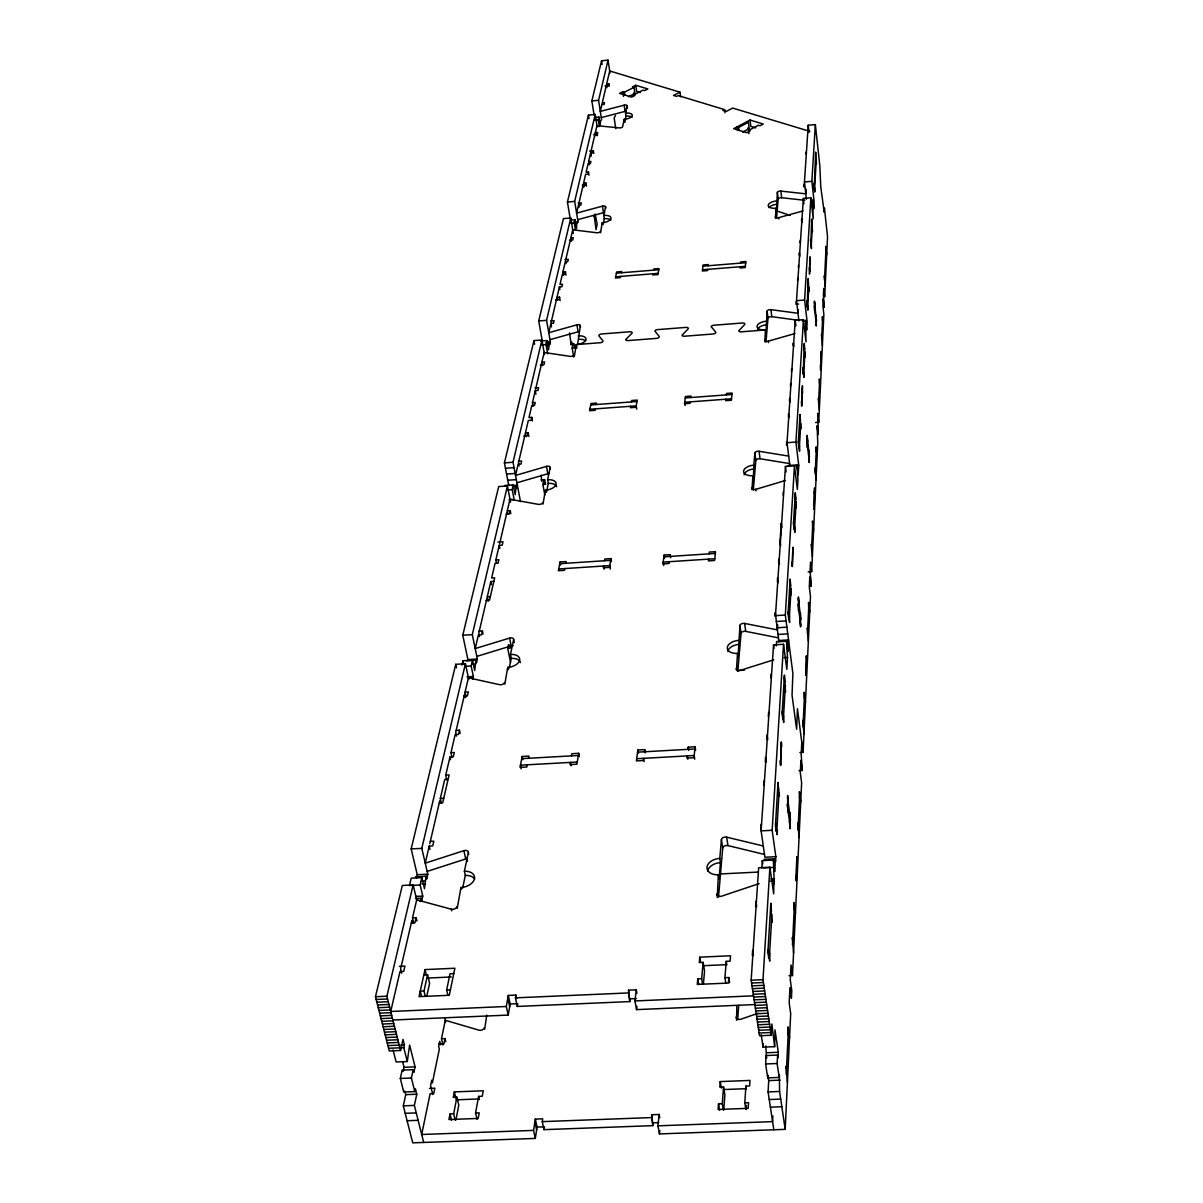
<?xml version="1.0" encoding="UTF-8"?>
<svg xmlns="http://www.w3.org/2000/svg" width="1203" height="1203" viewBox="0 0 1203 1203"><rect width="100%" height="100%" fill="white"/><g stroke="black" fill="none" stroke-linecap="round" stroke-linejoin="round"><path stroke-width="1.5" d="M820.386 365.141C820.867 387.757 821.529 322.073 820.762 368.434M813.694 504.162C814.19 529.004 815.108 454.042 814.115 507.651M810.326 261.246C809.845 239.848 808.957 302.224 809.935 257.803M805.649 671.364L805.995 675.5L806.491 655.725L806.115 675.048M801.439 401.2C801.905 425.11 803.168 353.216 801.875 404.87M795.784 876.265L796.175 880.791L796.822 856.822L796.311 880.16M791.89 562.282L792.251 566.538L792.882 547.23L792.386 566.177M781.77 746.597L781.364 741.935L780.536 765.484L781.213 742.492M404.825 1091.046L405.742 1094.64L403.306 1105.843L412.734 1142.85L535.305 1138.414L533.546 1130.399L535.32 1119.091L542.703 1118.82L542.267 1121.632L544.012 1129.647L652.853 1125.647L651.65 1114.76L659.124 1114.474L657.951 1125.828L659.439 1133.918L785.198 1129.361L790.687 1013.618L789.183 1002.971L789.92 987.603L791.424 998.219L791.785 990.61L790.281 979.994L791.018 964.956L792.491 975.528L788.957 975.693M792.491 975.528L801.634 782.762L800.311 772.657L800.912 760.386L802.221 770.476L799.018 770.642M802.221 770.476L801.198 754.326L801.784 742.296M799.92 752.507L803.078 752.326L810.476 596.493L809.303 586.914L809.784 576.914L810.957 586.462L811.183 581.485L810.025 571.951L810.506 562.117L811.649 571.605L808.205 571.831M811.649 571.605L817.754 443.02L817.108 425.636L818.145 434.674L818.341 430.524L817.694 413.321L818.732 422.313L815.589 422.539M818.732 422.313L823.86 314.404L822.897 305.818L823.243 298.78L824.19 307.336L823.408 295.291L823.739 288.359L824.687 296.885L827.544 236.78L824.416 208.044L824.205 212.239L820.762 186.856L819.829 165.834L815.348 124.616L808.236 125.232L804.446 181.939L806.401 199.247M786.236 1074.444L788.401 1029.557M792.476 945.017L794.386 905.167M798.01 829.859L799.724 794.236M802.987 726.717L804.521 694.687M807.454 633.801L808.852 604.838M811.499 549.666L812.777 523.365M815.183 473.125L816.341 449.125M818.551 403.2L819.619 381.216M821.649 339.066L822.611 318.855M824.491 280.028L826.01 248.419M761.213 1034.76L763.078 1047.136L774.657 1046.67L774.988 1029.888L778.281 1052.279L777.995 1057.873L777.589 1055.076L766.1 1055.542L765.619 1063.963L767.725 1077.873L779.198 1077.422L779.349 1074.61L779.589 1091.482L785.198 1129.361M789.439 821.183L790.04 828.747L789.92 812.266L789.8 814.491M800.04 620.086L800.581 626.913L800.416 612.898L800.326 614.688M808.672 456.283L809.168 462.523L808.987 450.373L808.912 451.847M815.845 320.284L816.296 326.013L816.1 315.336L816.04 316.569M779.198 1077.422L777.138 1063.512L777.589 1055.076M787.875 809.619L787.754 811.86L787.634 795.378L788.236 802.942M798.672 609.169L798.566 610.974L798.416 596.959L798.957 603.786M807.454 445.982L807.378 447.456L807.198 435.321L807.694 441.546M814.747 310.554L814.672 311.788L814.491 301.111L814.942 306.84M772.882 1116.008L772.582 1121.632L657.951 1125.828M767.725 1077.873L767.875 1075.046L768.717 1080.58L768.085 1091.933L773.815 1129.767M770.161 881.152L773.86 880.972L773.679 893.844L769.89 867.198L758.657 867.769L751.153 980.204L759.559 1035.738L771.243 1035.257L771.875 1024.024L774.657 1046.67M765.815 1045.858L766.522 1058.324L766.1 1055.542M773.86 880.972L774.266 883.799L773.394 860.085L762.326 860.641L761.845 868.04M776.326 645.936L776.612 641.53L786.476 640.928L787.514 657.485L786.822 669.394L783.529 644.297L773.544 644.898L761.123 830.867L764.897 857.243L775.845 856.701L772.146 830.296L783.529 644.297M788.085 465.561L796.972 464.929L797.92 479.756L797.348 489.441L794.461 465.817L785.318 615.034L792.897 673.59L792.04 695.139L796.612 729.198L797.439 708.687L803.078 752.326M802.356 320.75L805.604 320.494L805.995 341.938L803.409 319.682L795.213 320.329L787.033 442.704L789.935 466.087M763.078 1047.136L763.273 1043.783M768.897 955.377L768.732 958.069L767.89 952.295L770.822 903.227L771.484 911.513M776.356 829.062L776.221 831.438L775.439 825.829L778.025 782.431L778.657 790.266M782.988 717.063L782.852 719.183L782.13 713.725L784.431 675.078L785.018 682.507M788.897 617.094L788.777 618.989L788.1 613.695L790.16 579.049L790.717 586.102M794.206 527.29L794.1 529.004L793.454 523.876L795.318 492.644L795.86 499.365M799.003 446.208L798.897 447.742L798.296 442.764L799.995 414.479L800.491 420.885M803.348 372.599L803.258 374.013L804.236 343.426L804.702 349.562M807.318 305.517L807.243 306.795L808.1 278.555L808.551 284.449M810.942 244.089L810.867 245.262L811.649 219.111L812.085 224.75M814.281 187.653L814.22 188.736L815.649 152.104L816.416 163.909L816.175 161.728M769.318 958.265L771.89 914.37M764.176 859.303L775.168 858.762L774.988 871.393L773.394 860.085M776.747 831.859L779.033 793.033M783.348 719.785L785.379 685.199M778.176 641.74L787.965 641.139L787.86 651.59L786.476 640.928M789.228 619.725L791.063 588.718M794.521 529.861L796.16 501.892M799.288 448.689L800.792 423.351M803.634 375.02L804.987 351.953M807.589 307.848L808.822 286.765M811.198 246.359L812.341 227.006M814.521 189.863L816.296 159.653M775.845 856.701L775.559 861.574L775.168 858.762M777.409 829.92L777.138 834.656L775.574 823.453M803.409 319.682L795.92 442.057L798.762 465.471L798.206 474.974L796.972 464.929M771.243 1035.257L763.003 979.693L769.89 867.198M805.604 320.494L806.702 329.953L807.153 322.073L804.612 300.028L810.867 197.848L803.348 198.48L796.521 300.66L798.897 320.855M810.867 197.848L813.198 218.826L812.807 199.818L813.799 208.736L814.175 202.104L811.875 181.307L815.348 124.616M745.815 1109.331L744.792 1102.85L745.89 1086.098L749.619 1085.963L749.98 1080.429L720.251 1081.587L719.83 1087.106L723.544 1086.956L724.868 1095.031L723.755 1109.918M746.191 1109.076L746.446 1105.362M777.709 624.763L777.364 629.891L744.612 623.44A3.263 1.88 -7.9 0 0 739.935 625.47L738.086 657.439L737.514 653.44A11.007 6.436 -8 0 1 727.289 647.575A11.007 6.436 -8 0 1 738.642 640.387M798.251 309.577L798.01 313.276L770.943 309.667A2.692 1.278 -7.2 0 0 767.123 311.141L765.935 333.502M806.1 189.142L805.784 193.833L780.897 191.097A2.466 1.083 -7.1 0 0 777.379 192.39L776.416 211.638L776.01 208.284A8.316 3.654 -7.2 0 1 768.191 205.262A8.316 3.654 -7.2 0 1 776.657 200.886M752.281 955.678L752.642 950.31M755.574 906.521L755.92 901.378L756.687 906.521M760.777 828.957L761.093 824.205M763.694 785.469L763.995 780.927M765.273 761.845L765.574 757.409L766.266 762.371M766.792 739.153L767.093 734.822M768.311 716.627L768.582 712.402M770.897 677.906L771.168 673.86M775.018 616.402L775.273 612.613L778.912 641.605M777.349 581.696L777.589 578.057L778.206 582.748M778.612 562.763L778.852 559.2L779.454 563.876M779.845 544.538L781.288 522.989L781.875 527.606M783.153 495.11L783.364 491.832M786.491 445.14L786.702 442.057M788.401 416.794L788.597 413.817L789.048 417.516M789.439 401.291L789.634 398.373L790.085 402.043M790.446 386.328L790.627 383.471M791.439 371.426L791.619 368.614M793.168 345.622L793.348 342.9L793.769 346.479M796.115 301.652L795.935 304.224L798.612 304.013M797.529 280.63L797.694 278.149M798.386 267.698L798.551 265.262M799.228 255.201L799.394 252.81L799.784 256.239M800.055 242.72L800.221 240.374M801.514 221.081L801.664 218.796L802.055 222.179M803.845 186.224L803.995 184.059L804.371 187.382M806.01 153.954L806.145 151.894M798.762 465.471L785.454 466.448L775.484 615.65L785.318 615.034M766.386 337.051L765.484 329.953L741.349 331.817A2.722 1.308 -7.6 0 1 738.792 330.78L744.507 324.705A2.707 1.293 -7.6 0 0 742.266 323.021L713.996 325.216A2.707 1.293 -7.9 0 0 711.168 326.66L715.59 331.923A2.707 1.293 -7.9 0 1 712.943 334.013L684.582 336.208A2.707 1.293 -8.3 0 1 682.071 335.171L687.981 329.096A2.692 1.278 -8.2 0 0 687.755 327.697L687.093 327.472A2.692 1.278 -8.2 0 0 685.83 327.411L657.71 329.592A2.692 1.278 -8.6 0 0 654.868 331.036L659.049 336.314A2.707 1.293 -8.6 0 1 658.402 337.787L657.65 338.118A2.707 1.293 -8.6 0 1 656.327 338.389L628.131 340.569A2.692 1.293 -8.9 0 1 626.868 340.509L626.222 340.284A2.692 1.293 -8.9 0 1 625.695 339.532L631.77 333.472A2.692 1.278 -8.9 0 0 631.62 332.058L630.973 331.833A2.692 1.278 -8.9 0 0 629.71 331.772L601.756 333.953A2.677 1.278 -9.2 0 0 600.447 334.208L599.696 334.539A2.677 1.278 -9.2 0 0 599.004 336.013L602.823 340.66A2.692 1.278 -9.3 0 1 602.117 342.133L601.365 342.479A2.692 1.278 -9.3 0 1 600.056 342.735L576.312 344.569L574.372 356.268M736.552 1020.219L736.853 1005.858M737.695 1019.618L738.717 1005.257M723.349 1110.158L722.281 1103.692L723.544 1086.956M722.281 1103.692L718.522 1103.828L718.086 1109.467L748.191 1108.339L748.552 1102.7L744.792 1102.85M724.943 977.708L728.838 977.543L728.401 983.062L697.274 984.415L697.785 978.911L701.665 978.746L703.138 962.385L699.289 962.565L699.785 957.167L730.522 955.768L730.101 961.167L726.251 961.347L724.943 977.708L725.77 982.926M717.244 897.468L718.371 874.837A12.361 8.12 -8.9 0 1 706.988 867.213A12.361 8.12 -8.9 0 1 719.8 858.386L721.424 839.634A3.654 2.376 -8.7 0 1 726.672 837.168L763.288 845.98M736.431 670.266L737.514 653.44M752.01 489.621L752.883 475.756A9.94 5.233 -7.5 0 1 743.604 471.14A9.94 5.233 -7.5 0 1 753.8 465.155L754.852 453.005A2.947 1.534 -7.4 0 1 759.063 451.29L788.702 456.102M764.777 341.667L765.484 329.953M775.424 218.239L776.01 208.284M719.8 858.386L720.447 862.626L719.033 879.077L718.371 874.837M753.8 465.155L753.379 479.531L752.883 475.756M718.522 897.122L722.717 848.04L721.424 839.634M737.815 671.289L741.048 633.41L739.935 625.47M753.304 490.117L755.83 460.478L754.852 453.005M765.935 342.208L767.995 318.178L767.123 311.141M776.521 218.344L778.176 199.021L777.379 192.39M703.409 983.768L704.552 971.032L703.138 962.385M659.439 1133.918L659.8 1130.504M687.981 749.349L688.221 747.168L695.108 746.777L693.966 757.725L687.033 758.101L687.274 755.905L687.8 759.183M652.853 1125.647L651.65 1114.76M708.582 559.124L708.387 560.884L714.597 560.478L715.514 551.681L709.334 552.087L709.138 553.846M725.875 399.231L725.725 400.674L731.364 400.268L732.116 393.035L726.507 393.456L726.341 394.9M740.221 266.75L740.086 267.968L745.243 267.547L745.875 261.502L740.732 261.923L740.612 263.126M754.837 1004.565L636.537 1009.618L634.943 1000.941L636.282 989.843L628.552 990.174L629.816 1001.588L517.29 1006.445L515.425 997.858L515.922 995.092L508.283 995.437L506.298 1006.49L508.192 1015.091L392.855 1020.009M636.537 1009.618L636.943 1006.264M629.816 1001.588L628.552 990.174M644.432 751.785L644.718 749.604L637.876 749.995L636.402 760.913L643.289 760.537L643.575 758.341L644.146 761.604M669.349 561.696L669.109 563.455L662.928 563.861L664.116 555.079L670.266 554.673L670.748 557.756M670.041 556.418L670.266 554.673M690.281 401.862L690.101 403.306L684.492 403.727L685.454 396.494L691.048 396.088L690.853 397.531M707.65 269.382L707.484 270.585L702.357 271.006L703.169 264.961L708.281 264.555L708.116 265.758M446.539 779.905L445.742 775.108L449.967 756.973L453.32 756.792L454.313 752.492L450.975 752.672L452.027 757.499M544.012 1129.647L544.448 1126.82L537.079 1127.091L535.305 1138.414M571.53 755.86L571.906 753.695L578.703 753.304L576.899 764.221L570.057 764.597L570.433 762.401L571.049 765.664M604.523 560.748L604.823 559.004L610.944 558.598L609.485 567.38L603.335 567.786L603.635 566.011L604.162 569.094M630.643 406.268L630.402 407.712L635.981 407.306L637.169 400.088L631.62 400.494L631.38 401.937M653.049 273.788L652.838 274.991L657.951 274.585L658.943 268.54L653.861 268.946L653.65 270.149M517.29 1006.445L517.771 1003.678L510.162 1004.009L508.192 1015.091M477.065 1119.361L475.561 1112.986L478.629 1096.399L482.253 1096.249L483.26 1090.775L454.343 1091.903L453.275 1097.377L456.884 1097.226L458.794 1105.166L455.937 1119.918M484.719 1029.182L486.719 1015.106M527.26 764.807L526.839 767.003L520.027 767.379L522.147 756.476L528.929 756.101L528.508 758.266M564.824 568.568L564.493 570.327L558.372 570.733L560.087 561.951L566.177 561.545L565.831 563.305M595.395 408.87L595.124 410.328L589.56 410.734L590.974 403.516L596.508 403.095L596.237 404.539M620.763 276.389L620.537 277.592L615.44 278.013L616.628 271.968L621.695 271.547L621.455 272.765M455.2 1120.173L453.666 1113.813L456.884 1097.226M453.666 1113.813L450.027 1113.948L448.93 1119.527L478.192 1118.429L479.215 1112.85L475.561 1112.986M442.99 1045.001L441.486 1038.73L445.005 1038.595L443.937 1043.798L438.659 1044.009M441.486 1038.73L445.305 1020.279L479.005 1030.189A3.624 2.481 -15.5 0 0 484.358 1027.618M447.847 995.107L446.644 989.994L450.027 973.768L453.772 973.603M423.712 1142.459L414.373 1105.422L416.764 1094.219L415.411 1088.805L414.809 1091.602L403.757 1092.023L400.313 1078.444L402.148 1070.114L413.2 1069.678L413.877 1072.399L415.08 1066.881L409.621 1044.986L407.276 1061.542L396.133 1061.993L393.065 1049.903M457.26 908.325L460.929 887.558A12.286 7.85 -14.2 0 0 474.463 878.807A12.286 7.85 -14.2 0 0 464.403 871.228L468.358 852.596A3.639 2.286 -13.9 0 0 463.892 850.671L425.245 863.152L429.215 846.085L432.719 845.904L433.817 841.198L430.313 841.378M504.809 684.146L507.711 667.394A10.917 6.271 -11.8 0 0 519.636 660.267A10.917 6.271 -11.8 0 0 510.478 654.402L513.636 639.545A3.233 1.835 -11.6 0 0 509.591 638.086L475.2 648.582L478.388 634.958L481.516 634.763L482.388 630.989L478.809 631.214M543.019 504.072L545.365 490.253A9.835 5.113 -10.4 0 0 556.027 484.283A9.835 5.113 -10.4 0 0 547.606 479.666L550.192 467.546A2.917 1.504 -10.3 0 0 546.493 466.403L515.531 475.426L518.117 464.283L520.974 464.087L521.681 461.005L518.433 461.23M578.177 335.832A8.962 4.256 -9.5 0 1 585.996 339.231A8.962 4.256 -9.5 0 1 577.605 344.479L580.312 325.757A2.662 1.248 -9.5 0 0 576.914 324.855L548.748 332.72L550.914 323.457L553.515 323.246L554.102 320.69L550.643 320.96M600.583 232.75L602.192 222.796A8.226 3.594 -9 0 0 610.989 218.42A8.226 3.594 -9 0 0 603.771 215.382L605.575 206.871A2.451 1.053 -8.9 0 0 602.432 206.149L576.613 213.111L578.432 205.277L580.823 205.066L581.335 202.901L578.132 203.172M602.733 102.781L604.507 102.631L604.071 104.481L601.846 104.691L600.297 111.398L624.131 105.172A2.256 0.902 -8.6 0 1 627.064 105.759L625.515 113.037A7.609 3.068 -8.6 0 1 632.252 115.548A7.609 3.068 -8.6 0 1 624.177 119.383L622.613 126.736A2.301 0.932 -8.6 0 1 619.244 127.909L596.959 125.668L595.35 132.601L595.846 135.744M462.644 888.1L465.32 875.393L464.403 871.228M509.2 668.086L511.26 658.342L510.478 654.402M546.418 492.207L548.282 483.365L547.606 479.666M603.034 224.63L604.297 218.675L603.771 215.382M624.643 122.511L625.996 116.15L625.515 113.037M573.696 356.99L572.177 348.118L574.673 347.923L575.199 345.426M571.831 341.863L571.154 344.96L569.575 332.93M510.568 662.507L507.711 648.252L508.478 644.658M544.839 495.14L542.884 484.493L543.846 480.042L544.493 483.576M572.177 348.118L572.974 344.374M426.854 995.904L429.606 983.272L427.576 974.776L423.832 974.941M541.185 475.185L541.711 481.335M414.809 1091.602L411.396 1077.993L413.2 1069.678M593.921 216.435L594.147 215.382L596.041 229.683L597.184 224.39L595.124 214.029M425.245 996.099L424.012 990.986L427.576 974.776M425.02 969.588L419.035 996.625L449.275 995.287L454.884 968.25L425.02 969.588L426.238 974.686M403.14 1071.452L404.058 1067.317L402.779 1062.279M615.47 115.458L614.162 118.014L615.786 128.631M407.276 1061.542L403.802 1047.708L404.419 1044.941L403.02 1039.392L400.539 1050.49L389.291 1050.956L375.456 996.716L402.328 885.468L413.155 884.927L416.87 900.551M420.163 885.017L409.456 885.543L411.2 878.205L421.862 877.679L420.163 885.017L422.764 896.085L421.636 901.017L420.975 898.25L415.621 898.521M415.456 876.792L426.057 876.25L424.464 888.731L421.862 877.679M416.494 877.919L417.246 874.701L411.17 848.912L455.757 664.312L465.426 663.725L421.802 848.371L427.817 874.175L426.704 879.002L426.057 876.25M472.749 679.078L473.35 676.462L471.155 666.011L472.508 660.161L462.96 660.748L461.922 665.124M477.365 658.988L467.907 659.575L462.779 635.229L498.689 486.583L507.44 485.967L472.298 634.628L477.365 658.988L476.478 662.838L475.937 660.252L466.448 660.823M542.222 340.78L538.703 320.945L563.425 218.615L570.763 217.999L546.568 320.329L550.372 341.983L549.771 344.599L549.365 342.284L546.222 342.524M570.267 219.051L567.44 202.014L588.432 115.097L595.214 114.496L574.673 201.397L578.041 221.848L576.658 224.089L576.508 228.51L575.064 219.743L571.425 220.044M413.712 922.881L412.509 917.859L416.133 917.678L414.96 922.761L411.321 922.942M456.163 730.416L459.456 730.221L458.493 734.431L455.17 734.612L450.975 752.672M507.846 513.846L507.275 510.854L510.207 510.658L509.44 513.937L506.102 514.162M526.072 436.629L525.41 433.005L528.192 432.809L527.515 435.787L523.786 436.057M533.109 406.268L532.463 402.689L535.2 402.479L534.538 405.351L531.801 405.546L528.989 417.576L531.756 417.381L531.094 420.298L528.312 420.494L525.41 433.005M557.455 300.103L556.989 297.367L559.545 297.171L558.974 299.652L555.56 299.923M563.47 275.367L562.899 271.983L565.41 271.788L564.854 274.179L562.342 274.389L559.996 284.464L562.523 284.254L561.966 286.705L559.425 286.9L556.989 297.367M584.102 186.405L583.575 183.187L585.936 182.976L585.44 185.082L582.297 185.352M589.109 164.826L588.598 161.623L590.914 161.428L590.447 163.473L588.117 163.668L586.117 172.24L588.462 172.029L587.981 174.104L585.635 174.3L583.575 183.187M589.681 151.157L593.365 150.826L592.899 152.841L590.598 153.037L588.598 161.623M597.365 135.608L597.62 132.405L595.35 132.601M607.034 86.481L606.658 84.03L608.838 83.834L608.432 85.639L604.929 85.954M420.208 901.558L420.975 898.25M472.508 660.161L474.704 670.597L475.937 660.252M512.764 486.162L516.192 485.922L515.2 494.704L513.335 484.869L504.689 485.471M549.365 342.284L548.568 349.862L546.929 340.569L540.613 341.066M412.509 917.859L416.704 899.844L451.305 909.197A3.729 2.421 -14.7 0 0 456.869 906.641M429.772 843.724L439.787 800.702M441.411 803.333L440.313 798.446L444.719 779.514L448.117 779.318M466.087 696.853L465.08 692.101L468.403 677.8L499.576 684.672A3.308 1.925 -12 0 0 504.493 682.567M486.854 598.598L478.824 633.079L479.531 636.522M488.207 601.395L487.275 596.778L490.809 581.56L493.862 581.35M496.448 562.959L495.847 559.921L499.245 545.32L502.237 545.124L503.019 541.726L497.922 542.072M499.651 543.621L506.899 512.493M507.275 510.854L509.982 499.23L538.327 504.358A2.977 1.564 -10.5 0 0 542.733 502.583M508.914 499.846L514.102 499.486L512.222 489.621L513.335 484.869M525.064 434.494L518.478 462.749L519.094 465.997M532.463 402.689L535.26 390.644L537.982 390.449L538.628 387.637L535.019 387.907M535.591 389.246L541.591 363.501M542.538 365.667L541.906 362.148L544.147 352.509L570.132 356.374A2.707 1.308 -9.6 0 0 574.132 354.855M547.651 353.832L546.012 344.524L546.929 340.569M551.215 322.178L556.703 298.615M562.899 271.983L565.245 261.893L567.741 261.683L568.282 259.337L564.974 259.607M570.568 239.066L565.515 260.705L566.027 263.698M571.38 241.247L570.823 237.923L572.718 229.803L596.718 232.75A2.496 1.098 -9 0 0 600.357 231.427M575.455 230.104L574.282 223.081L575.064 219.743M595.124 133.578L590.823 152.029L591.274 154.856M599.35 126.571L598.297 119.924L598.974 117.067L595.605 117.368M602.071 103.759L606.447 84.932L606.868 87.654M606.658 84.03L609.695 70.962L679.981 92.18L680.612 96.826M400.539 1050.49L386.87 996.219L413.155 884.927M520.508 501.711L513.034 462.268L541.921 339.998L533.952 340.614L504.418 462.884L508.689 485.185M598.974 117.067L600.267 125.368L600.387 121.398L601.575 119.668L598.568 100.315L608.056 60.15L601.56 60.751L591.861 100.917L594.071 114.992M742.687 132.089L749.213 128.631L748.416 122.255L746.777 121.759M748.507 130.48L758.311 125.277L759.965 125.789L763.228 124.059L750.04 120.044L733.695 128.661L746.883 132.736L750.161 130.992L748.507 130.48L748.898 133.683M737.379 130.119L736.973 126.932L738.612 127.443L748.416 122.255M724.988 112.766L724.582 109.623L722.958 110.465L726.176 111.443L732.657 108.075L809.86 131.368M679.981 92.18L673.53 95.458L676.627 96.39L678.251 95.578L724.582 109.623M628.477 96.751L634.943 93.503L634.041 87.353L632.537 86.887L635.755 85.278L647.876 88.962L644.643 90.586L643.124 90.12L633.395 95.007L634.913 95.473L631.665 97.112L619.575 93.383L622.823 91.759L624.327 92.21L634.041 87.353M758.101 1013.242L740.928 1019.197A3.639 2.571 -9.1 0 1 736.056 1017.031M759.093 883.619L721.725 896.13A3.759 2.496 -9 0 1 716.717 894.055M427.17 871.423L465.726 858.942A3.624 2.301 -14 0 1 467.471 858.656M773.709 659.815L740.687 670.221A3.338 1.985 -8 0 1 736.206 668.657M476.824 656.402L511.14 645.891A3.233 1.835 -11.6 0 1 513.2 645.665M751.815 488.117A3.007 1.609 -7.5 0 0 755.875 489.32L785.409 480.493M516.929 482.779L547.831 473.756A2.917 1.504 -10.3 0 1 549.23 473.531M764.597 340.238A2.737 1.323 -7.3 0 0 768.296 341.171L794.942 333.562M549.982 339.667L578.087 331.787A2.662 1.248 -9.5 0 1 579.365 331.592M775.273 216.901A2.511 1.113 -7.1 0 0 778.672 217.638L802.972 210.961M577.681 219.668L603.47 212.705A2.436 1.068 -8.9 0 1 604.643 212.525M601.259 117.608L625.064 111.383A2.256 0.902 -8.6 0 1 626.161 111.202M591.861 100.917L598.568 100.315M594.929 120.225L598.297 119.924M593.53 134.676L597.169 134.36M567.44 202.014L574.673 201.397M804.446 181.939L811.875 181.307M573.56 222.179L578.041 221.848M570.643 223.382L574.282 223.081M570.823 237.923L573.275 237.728L572.748 239.998L569.485 240.269M616.387 273.171L658.748 269.743M703.003 266.164L745.74 262.705M615.68 276.795L658.146 273.367M702.522 269.788L745.364 266.329M538.703 320.945L546.568 320.329M796.521 300.66L804.612 300.028M547.245 342.223L550.372 341.983M541.26 344.9L546.012 344.524M570.598 343.787L573.921 343.532L574.673 347.923M541.906 362.148L544.568 361.938L543.951 364.659L540.388 364.93M590.688 404.945L636.943 401.516M685.259 397.937L731.965 394.479M589.846 409.276L636.222 405.862L636.733 409.065M731.514 398.81L684.687 402.268L685.154 405.501M504.418 462.884L513.034 462.268M787.033 442.704L795.92 442.057M505.455 468.283L514.057 467.666M506.568 474.072L515.155 473.471M507.741 480.253L516.328 479.651M541.124 479.907L544.748 479.651L545.606 484.298L542.884 484.493M512.252 485.591L517.395 485.23L516.658 488.373L516.192 485.922M512.433 486.598L515.861 486.358M507.019 489.982L512.222 489.621M495.847 559.921L498.869 559.726L498.057 563.199L495.05 563.395L491.636 578.011L494.689 577.816L489.501 600.207L485.982 600.432M559.741 563.696L610.643 560.342M663.876 556.824L715.334 553.44M558.718 568.974L609.771 565.605L610.357 569.019M714.777 558.718L663.169 562.102L663.71 565.53M487.275 596.778L490.343 596.583M462.779 635.229L472.298 634.628M776.266 621.5L786.085 620.898M777.093 627.786L786.897 627.169M507.711 648.252L510.689 648.071L510.042 644.793M777.965 634.477L787.754 633.876M778.762 640.507L788.536 639.921L788.311 643.785L787.965 641.139M471.877 664.312L475.05 664.116M464.764 666.402L471.155 666.011M466.975 676.853L473.35 676.462M784.221 657.68L787.514 657.485M468.704 677.966L471.892 677.785M737.078 670.597L744.537 670.146M465.08 692.101L468.313 691.905L467.381 695.935L463.681 696.161M521.726 758.657L578.342 755.484M637.575 752.161L694.883 748.958M577.26 762.025L520.463 765.183L521.185 768.792M636.703 758.717L694.191 755.514L694.763 759.168M445.742 775.108L449.125 774.927L442.689 802.777L439.26 802.957M440.313 798.446L443.742 798.266M411.17 848.912L421.802 848.371M761.123 830.867L772.146 830.296M417.246 874.701L427.817 874.175M421.396 881.273L424.945 881.107M422.042 884.04L425.576 883.859M763.694 867.949L772.958 867.483M719.62 873.98L758.296 872.07M415.652 896.43L422.764 896.085M770.867 879.002L774.552 878.822M399.381 966.37L404.945 966.114L403.712 971.438L399.998 971.603L390.704 1011.482L506.298 1006.49M427.05 978.069L451.26 976.986M703.003 965.708L726.462 964.656M424.012 990.986L420.253 991.152L421.486 996.264M446.644 989.994L450.418 989.828M375.456 996.716L386.87 996.219M751.153 980.204L763.003 979.693M376.163 999.467L387.561 998.971M751.574 983.031L763.424 982.505M376.87 1002.219L388.253 1001.723M751.995 985.843L763.845 985.317M515.425 997.858L628.207 992.941M377.562 1004.956L388.945 1004.46M752.431 988.655L764.251 988.129M378.268 1007.693L389.637 1007.197M752.852 991.452L764.672 990.941M630.161 998.821L636.327 998.55M378.96 1010.43L390.313 1009.934M753.273 994.249L765.093 993.738M634.943 1000.941L753.514 995.828M379.652 1013.152L391.005 1012.67M753.695 997.046L765.499 996.535M380.343 1015.888L391.697 1015.392M754.131 999.843L765.92 999.332M381.05 1018.61L392.389 1018.114M754.552 1002.625L766.326 1002.129M381.742 1021.317L393.065 1020.836M754.973 1005.407L766.747 1004.911M382.434 1024.039L393.757 1023.558M755.394 1008.189L767.153 1007.693M383.125 1026.745L394.434 1026.264M755.815 1010.956L767.574 1010.46M383.817 1029.452L395.11 1028.971M756.236 1013.738L767.98 1013.242M384.494 1032.159L395.802 1031.678M756.642 1016.505L768.386 1016.009M385.186 1034.851L396.479 1034.369M757.063 1019.257L768.792 1018.776M385.877 1037.542L397.155 1037.076M757.484 1022.024L769.213 1021.527M386.569 1040.234L397.832 1039.768M757.905 1024.776L769.619 1024.279M387.246 1042.911L398.509 1042.445M758.311 1027.527L770.025 1027.031M387.937 1045.602L399.185 1045.136M400.689 1045.091L404.419 1044.941M758.732 1030.264L770.431 1029.783M388.614 1048.279L399.862 1047.813M759.153 1033.001L770.837 1032.52M400.073 1047.873L403.802 1047.708M404.058 1067.317L415.08 1066.881M766.852 1052.745L778.281 1052.279M400.313 1078.444L411.396 1077.993M765.619 1063.963L777.138 1063.512M429.456 1088.369L434.839 1088.159L433.727 1093.602L430.118 1093.738L421.697 1134.489L533.546 1130.399M405.742 1094.64L416.764 1094.219M768.717 1080.58L780.161 1080.144M456.238 1099.828L477.892 1098.986M723.439 1089.572L745.68 1088.715M403.306 1105.843L414.373 1105.422M768.085 1091.933L779.589 1091.482M405.2 1113.316L416.253 1112.895M769.228 1099.557L780.717 1099.121M407.095 1120.745L418.133 1120.324M770.386 1107.166L781.845 1106.73M542.267 1121.632L651.349 1117.587M653.154 1122.82L658.748 1122.61M778.176 199.021A2.466 1.083 -7.1 0 1 781.679 197.728L804.762 200.299M767.995 318.178A2.677 1.278 -7.2 0 1 771.815 316.69L798.837 320.344M755.83 460.478A2.947 1.534 -7.4 0 1 760.04 458.749L789.619 463.591M741.048 633.41A3.263 1.895 -7.9 0 1 745.725 631.364L778.416 637.861M722.717 848.04A3.654 2.376 -8.7 0 1 727.95 845.589L764.491 854.446M640.116 92.481L636.658 91.413L635.755 85.278M755.755 127.909L750.822 126.39L750.04 120.044M633.44 93.037L634.943 93.503M747.574 128.119L749.213 128.631M776.085 210.705L790.206 215.427M432.764 1094.444L430.599 1085.647L431.727 1080.234L432.373 1082.88L439.336 1049.166L438.704 1046.55L439.787 1041.317L440.629 1044.805M401.652 973.182L400.614 968.941L411.922 920.4L412.584 923.182M450.027 1113.948L451.561 1120.309M454.343 1091.903L455.862 1098.234M416.133 917.678L416.93 921.032M445.005 1038.595L445.757 1041.723M444.689 1017.678L445.681 1021.843M478.629 1096.399L479.365 1099.572M429.215 846.085L429.982 849.378M451.305 909.197L451.696 910.882M460.929 887.558L461.305 889.228M468.358 852.596L468.719 854.265M466.674 857.528L467.471 861.122M463.892 850.671L465.726 858.942M508.283 995.437L510.162 1004.009M535.32 1119.091L537.079 1127.091M507.786 998.189L509.666 1006.761M534.884 1121.903L536.628 1129.918M449.967 756.973L450.554 759.664M456.433 736.071L455.666 732.522L464.614 694.116L465.35 697.635M459.456 730.221L460.147 733.424M515.922 995.092L516.658 998.535M455.757 664.312L456.508 667.83M462.96 660.748L463.696 664.221M465.426 663.725L468.764 679.53M482.388 630.989L483.035 634.101M522.147 756.476L522.809 759.725M490.809 581.56L491.425 584.613M507.711 667.394L508.192 669.77M513.636 639.545L514.252 642.673M509.591 638.086L511.14 645.891M499.245 545.32L499.846 548.342M510.207 510.658L510.779 513.636M507.44 485.967L510.553 502.207M578.703 753.304L579.32 756.567M528.192 432.809L528.869 436.433M560.087 561.951L560.643 565.004M545.365 490.253L545.636 491.741M531.756 417.381L532.418 420.975M636.282 989.843L636.913 993.302M659.124 1114.474L659.725 1117.707M550.192 467.546L550.448 469.02M535.26 390.644L535.906 394.208M546.493 466.403L547.831 473.756M533.952 340.614L534.598 344.253M541.921 339.998L544.508 354.554M550.914 323.457L551.515 326.915M610.944 558.598L611.455 561.666M559.425 286.9L559.891 289.622M637.876 749.995L638.432 753.258M559.545 297.171L560.132 300.585M576.914 324.855L578.087 331.787M565.41 271.788L565.981 275.156M576.312 344.569L576.914 348.073M644.718 749.604L645.274 752.867M580.312 325.757L580.553 327.141M697.785 978.911L698.657 984.114M718.522 1103.828L719.605 1110.309M570.763 217.999L573.32 233.457M579.154 207.096L578.688 204.194L583.335 184.239L583.801 187.112M699.785 957.167L700.642 962.34M720.251 1081.587L721.319 1088.023M701.665 978.746L702.522 983.949M588.462 172.029L588.974 175.247M585.936 182.976L586.447 186.209M588.432 115.097L588.989 118.646M602.432 206.149L603.47 212.705M688.221 747.168L688.748 750.446M593.365 150.826L593.771 153.367M602.192 222.796L602.402 224.119M590.598 153.037L591.094 156.21M695.108 746.777L695.62 750.055M595.214 114.496L597.154 126.916M664.116 555.079L664.597 558.162M726.251 961.347L726.792 964.806M728.838 977.543L729.65 982.746M745.89 1086.098L746.401 1089.332M605.575 206.871L605.786 208.179M601.56 60.751L602.117 64.421M726.672 837.168L727.95 845.589M608.056 60.15L610.011 73.037M608.838 83.834L609.214 86.285M627.064 105.759L627.44 108.24M624.327 92.21L624.793 95.293M752.913 952.039L753.424 955.498M622.823 91.759L623.515 96.36M624.131 105.172L625.064 111.383M624.177 119.383L624.552 121.879M769.634 952.896L769.725 961.137L768.055 949.603M786.506 1068.956L786.115 1066.264L787.424 1082.52M770.672 905.799L771.995 922.4L771.589 919.543M789.559 1037.572L788.025 1026.881L788.145 1034.851M762.326 860.641L762.792 863.859M744.612 623.44L745.725 631.364M767.319 736.462L767.77 739.74M792.702 940.16L792.341 937.528L793.574 952.911M777.89 784.702L779.409 795.815M795.469 912.987L794.04 902.551L794.16 909.874M796.687 857.438L797.213 861.318M787.514 797.589L790.506 819.784M787.153 804.266L790.16 826.491M780.13 760.777L780.687 764.913M783.589 715.574L783.709 722.507L782.251 711.62M798.221 825.514L797.89 822.942L799.048 837.544M773.544 644.898L774.01 648.477M784.311 677.109L785.499 691.981L785.138 689.289M800.732 801.86L799.394 791.694L799.529 798.446M755.875 489.32L756.07 490.839M759.063 451.29L760.04 458.749M780.07 541.049L780.672 545.696M789.454 615.951L789.574 622.372L788.206 611.801M803.168 722.808L802.852 720.311L803.95 734.191M798.025 604.101L800.672 625.109M790.055 580.869L791.168 595.004L790.837 592.387M805.469 702.101L804.205 692.206L804.341 698.462M794.717 526.448L794.837 532.418L793.559 522.162M807.619 630.267L807.318 627.846L808.356 641.079M785.454 466.448L786.13 471.892M768.296 341.171L768.476 342.599M792.762 547.591L793.243 551.455M806.371 656.146L806.837 659.815M798.326 598.733L800.957 619.695M738.612 127.443L739.018 130.631M795.228 494.283L796.281 507.741L795.965 505.2M809.739 612.056L808.551 602.432L808.687 608.267M770.943 309.667L771.815 316.69M798.386 441.23L799.589 451.17L799.484 445.606M812.356 556.748L811.378 544.102L811.664 546.463M778.672 217.638L778.837 218.991M799.905 415.967L800.912 428.809L800.612 426.343M813.604 530.388L812.491 521.019L812.626 526.478M803.799 372.208L803.92 377.426L802.777 367.772M815.333 470.208L815.063 467.922L815.995 480.027M780.897 191.097L781.679 197.728M795.213 320.329L795.875 325.878M802.145 389.14L802.581 392.795M814.296 491.606L814.717 495.08M807.123 436.779L809.469 456.584M806.882 441.2L809.243 461.035M804.145 344.78L805.108 357.065L804.822 354.674M817.138 455.967L816.07 446.854L816.205 451.967M808.025 279.803L808.942 291.577L808.672 289.261M820.371 387.862L819.363 379.005L819.484 383.817M807.739 305.291L807.845 310.194L806.777 300.825M818.687 400.539L818.431 398.298L819.333 409.907M811.333 244.014L811.454 248.63L810.431 239.532M821.754 336.614L821.514 334.434L822.371 345.592M803.348 198.48L803.935 203.728M820.897 354.599L821.273 357.877M814.431 302.344L816.551 321.036M814.236 306.043L816.356 324.765M809.333 267.893L809.724 271.337M811.589 220.239L812.461 231.562L812.205 229.307M823.333 325.321L822.371 316.69L822.506 321.246M826.687 254.675L825.784 246.329L825.905 250.585M808.236 125.232L809.033 132.39M814.657 187.698L814.762 192.074L813.784 183.232M824.596 277.758L824.356 275.637L825.183 286.374M744.116 474.884A9.925 5.233 -7.5 0 1 754.296 468.899M727.875 651.545A11.007 6.451 -8 0 1 739.213 644.372M707.665 871.408A12.346 8.12 -8.9 0 1 720.447 862.626M465.32 875.393A12.271 7.85 -14.3 0 1 474.704 879.062M511.26 658.342A10.902 6.286 -11.8 0 1 520.433 662.612M548.282 483.365A9.819 5.128 -10.4 0 1 556.673 486.719M757.499 329.502A9.038 4.346 -7.3 0 1 766.687 324.75M764.176 330.058A9.053 4.331 -7.3 0 1 757.048 325.968A9.053 4.331 -7.3 0 1 766.251 321.216M604.297 218.675A8.21 3.594 -9 0 1 610.868 219.999M625.996 116.15A7.594 3.083 -8.6 0 1 632.101 117.217M768.928 207.683A8.301 3.654 -7.1 0 1 777.048 204.224M578.763 339.321A8.947 4.256 -9.5 0 1 585.681 340.825"/></g></svg>
